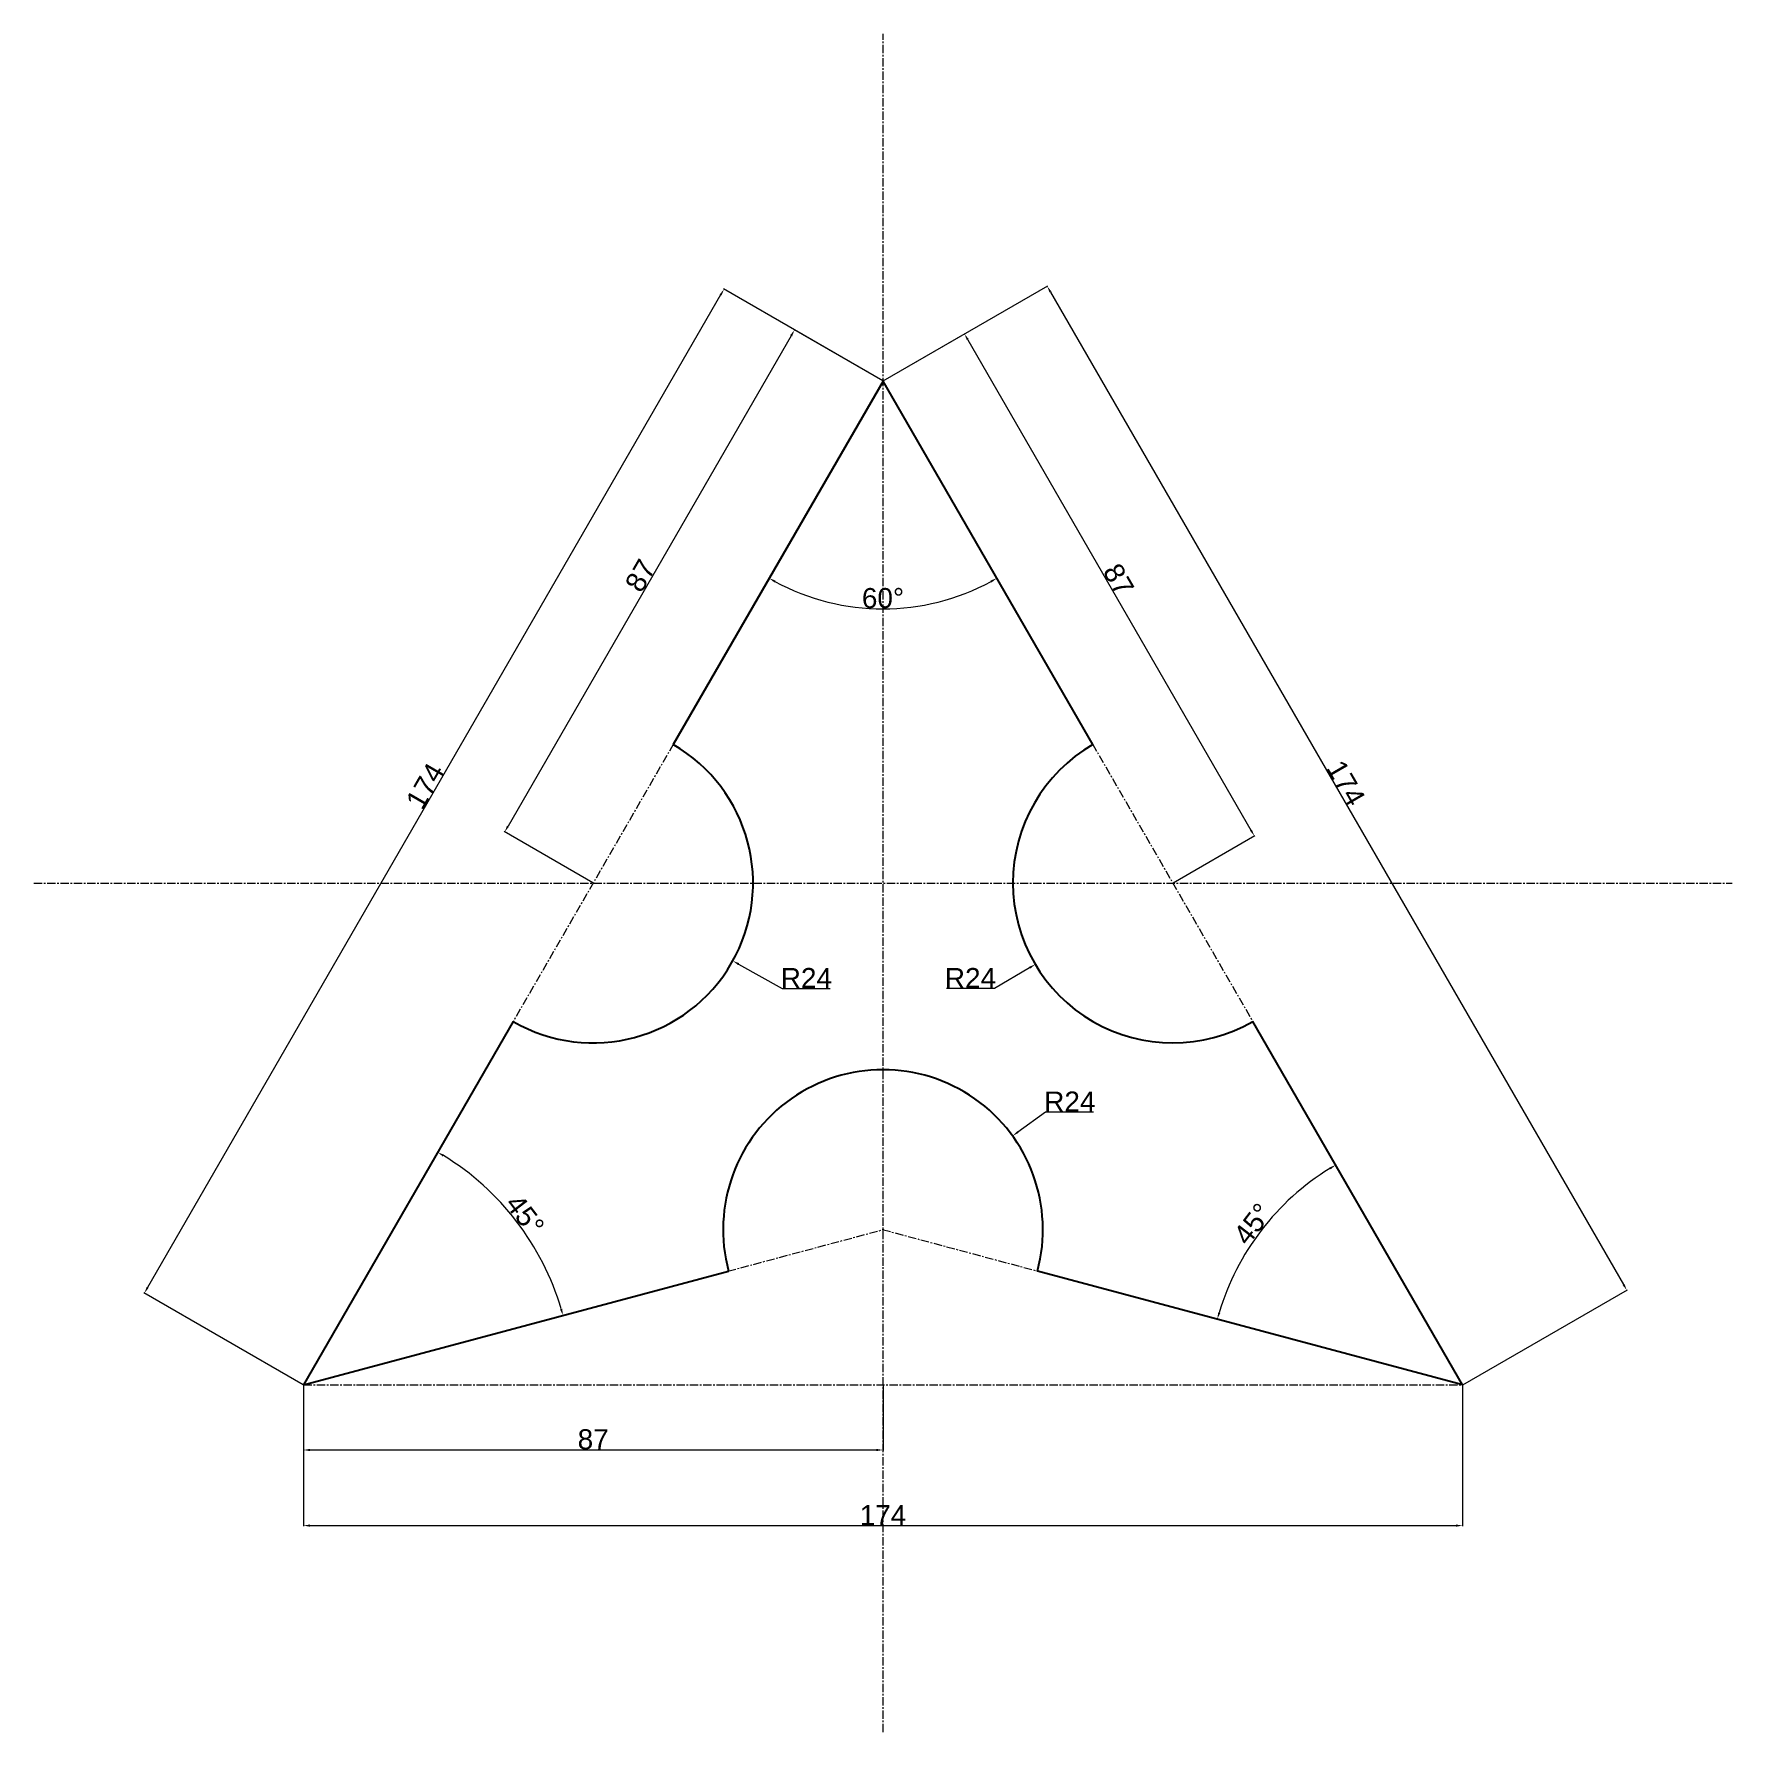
# Model space of a CAD drawing. Header units: millimetres. Extents: x -127 to 127, y -127 to 127.
import ezdxf

# ---------------------------------------------------------------- set-up
doc = ezdxf.new("R2010")
doc.units = ezdxf.units.MM
doc.header["$MEASUREMENT"] = 0
doc.linetypes.add('CENTER', pattern=[2, 1.25, -0.25, 0.25, -0.25])
doc.layers.add('AM_5', color=3, linetype='Continuous', lineweight=15)
doc.layers.add('AM_7', color=4, linetype='CENTER', lineweight=15)
doc.styles.get("Standard").update_dxf_attribs({"font": 'arial.ttf'})
doc.dimstyles.new('AM_ANSI$0', dxfattribs={"dimtxt": 3, "dimasz": 1, "dimexe": 0.1, "dimexo": 0.05, "dimgap": 0.06, "dimtad": 1, "dimtoh": 1, "dimdec": 3, "dimzin": 9, "dimdsep": 46, "dimtxsty": 'Standard', "dimcen": 0, "dimclrd": 256, "dimclre": 256, "dimclrt": 2, "dimadec": 0, "dimazin": 2, "dimtp": 0.1, "dimtm": 0.1, "dimtfac": 0.71, "dimtdec": 3, "dimtofl": 0, "dimtmove": 0, "dimatfit": 3, "dimfxl": 1, "dimtolj": 1, "dimtzin": 7, "dimlwd": -1, "dimlwe": -1, "dimarcsym": 1})
doc.dimstyles.new('AM_ANSI$2', dxfattribs={"dimtxt": 3, "dimasz": 1, "dimexe": 0.1, "dimexo": 0.05, "dimgap": 0.06, "dimtad": 1, "dimtoh": 1, "dimdec": 3, "dimzin": 9, "dimdsep": 46, "dimtxsty": 'Standard', "dimcen": 0, "dimclrd": 256, "dimclre": 256, "dimclrt": 2, "dimadec": 0, "dimazin": 2, "dimtp": 0.1, "dimtm": 0.1, "dimtfac": 0.71, "dimtdec": 3, "dimtofl": 0, "dimtmove": 0, "dimatfit": 3, "dimfxl": 1, "dimtolj": 1, "dimtzin": 7, "dimlwd": -1, "dimlwe": -1, "dimarcsym": 1})
doc.dimstyles.new('AM_ANSI$4', dxfattribs={"dimtxt": 3, "dimasz": 1, "dimexe": 0.1, "dimexo": 0.05, "dimgap": 0.06, "dimtad": 1, "dimtoh": 1, "dimdec": 3, "dimzin": 9, "dimdsep": 46, "dimtxsty": 'Standard', "dimcen": 0, "dimclrd": 256, "dimclre": 256, "dimclrt": 2, "dimadec": 0, "dimazin": 2, "dimtp": 0.1, "dimtm": 0.1, "dimtfac": 0.71, "dimtdec": 3, "dimtofl": 0, "dimtmove": 0, "dimatfit": 0, "dimfxl": 1, "dimtolj": 1, "dimtzin": 7, "dimlwd": -1, "dimlwe": -1, "dimarcsym": 1})

# ---------------------------------------------------------------- blocks, each defined once
blk = doc.blocks.new('*D5')
at = {"layer": 'AM_5', "transparency": 16777216}
for p, q in [((0.04, 75.37), (24.73, 89.62)), ((25.14, 88.7), (111.14, -60.25)), ((87.04, -75.32), (111.73, -61.07))]:
    blk.add_line(p, q, dxfattribs=at)
for points in [[(25.29, 88.79), (25, 88.62), (24.64, 89.57)], [(111.29, -60.17), (111, -60.34), (111.64, -61.12)]]:
    blk.add_solid(points, dxfattribs=at)
at = {"layer": 'Defpoints', "color": 0, "transparency": 16777216}
for p in [(0, 75.34), (111.64, -61.12), (87, -75.34)]:
    blk.add_point(p, dxfattribs=at)
at = {"layer": 'AM_5', "color": 2, "transparency": 16777216, "insert": (69.5, 15.01), "char_height": 3, "attachment_point": 5, "rotation": 300}
blk.add_mtext('\\A1;174', dxfattribs=at)
blk = doc.blocks.new('*D6')
at = {"layer": 'AM_5', "transparency": 16777216}
for p, q in [((-24.37, 88.26), (-110.37, -60.7)), ((-0.04, 75.37), (-23.96, 89.18)), ((-87.04, -75.32), (-110.96, -61.51))]:
    blk.add_line(p, q, dxfattribs=at)
for points in [[(-24.51, 88.34), (-24.23, 88.18), (-23.87, 89.13)], [(-110.51, -60.61), (-110.23, -60.78), (-110.87, -61.56)]]:
    blk.add_solid(points, dxfattribs=at)
at = {"layer": 'Defpoints', "color": 0, "transparency": 16777216}
for p in [(0, 75.34), (-110.87, -61.56), (-87, -75.34)]:
    blk.add_point(p, dxfattribs=at)
at = {"layer": 'AM_5', "color": 2, "transparency": 16777216, "insert": (-68.73, 14.56), "char_height": 3, "attachment_point": 5, "rotation": 60}
blk.add_mtext('\\A1;174', dxfattribs=at)
blk = doc.blocks.new('*D7')
at = {"layer": 'AM_5', "transparency": 16777216}
for p, q in [((-13.78, 82.15), (-56.28, 8.54)), ((-0.04, 75.37), (-13.37, 83.06)), ((-43.54, 0.02), (-56.87, 7.72))]:
    blk.add_line(p, q, dxfattribs=at)
for points in [[(-13.93, 82.23), (-13.64, 82.06), (-13.28, 83.01)], [(-56.43, 8.62), (-56.14, 8.45), (-56.78, 7.67)]]:
    blk.add_solid(points, dxfattribs=at)
at = {"layer": 'Defpoints', "color": 0, "transparency": 16777216}
for p in [(0, 75.34), (-56.78, 7.67), (-43.5, 0)]:
    blk.add_point(p, dxfattribs=at)
at = {"layer": 'AM_5', "color": 2, "transparency": 16777216, "insert": (-36.41, 46.14), "char_height": 3, "attachment_point": 5, "rotation": 60}
blk.add_mtext('\\A1;87', dxfattribs=at)
blk = doc.blocks.new('*D8')
at = {"layer": 'AM_5', "transparency": 16777216}
for p, q in [((0.04, 75.37), (12.32, 82.46)), ((12.73, 81.54), (55.23, 7.93)), ((43.54, 0.03), (55.82, 7.11))]:
    blk.add_line(p, q, dxfattribs=at)
for points in [[(12.88, 81.63), (12.59, 81.46), (12.23, 82.41)], [(55.38, 8.01), (55.09, 7.85), (55.73, 7.06)]]:
    blk.add_solid(points, dxfattribs=at)
at = {"layer": 'Defpoints', "color": 0, "transparency": 16777216}
for p in [(0, 75.34), (55.73, 7.06), (43.5, 0)]:
    blk.add_point(p, dxfattribs=at)
at = {"layer": 'AM_5', "color": 2, "transparency": 16777216, "insert": (35.36, 45.53), "char_height": 3, "attachment_point": 5, "rotation": 300}
blk.add_mtext('\\A1;87', dxfattribs=at)
blk = doc.blocks.new('*D9')
at = {"layer": 'AM_5', "transparency": 16777216}
for p, q in [((-87, -75.39), (-87, -85.2)), ((0, -75.39), (0, -85.2)), ((-86, -85.1), (-1, -85.1))]:
    blk.add_line(p, q, dxfattribs=at)
for points in [[(-86, -84.94), (-86, -85.27), (-87, -85.1)], [(-1, -84.94), (-1, -85.27), (0, -85.1)]]:
    blk.add_solid(points, dxfattribs=at)
at = {"layer": 'Defpoints', "color": 0, "transparency": 16777216}
for p in [(-87, -75.34), (0, -75.34), (0, -85.1)]:
    blk.add_point(p, dxfattribs=at)
at = {"layer": 'AM_5', "color": 2, "transparency": 16777216, "insert": (-43.5, -83.51), "char_height": 3, "attachment_point": 5}
blk.add_mtext('\\A1;87', dxfattribs=at)
blk = doc.blocks.new('*D10')
at = {"layer": 'AM_5', "transparency": 16777216}
for p, q in [((-87, -75.39), (-87, -96.55)), ((87, -75.39), (87, -96.55)), ((-86, -96.45), (86, -96.45))]:
    blk.add_line(p, q, dxfattribs=at)
for points in [[(-86, -96.28), (-86, -96.62), (-87, -96.45)], [(86, -96.28), (86, -96.62), (87, -96.45)]]:
    blk.add_solid(points, dxfattribs=at)
at = {"layer": 'Defpoints', "color": 0, "transparency": 16777216}
for p in [(-87, -75.34), (87, -75.34), (87, -96.45)]:
    blk.add_point(p, dxfattribs=at)
at = {"layer": 'AM_5', "color": 2, "transparency": 16777216, "insert": (0, -94.88), "char_height": 3, "attachment_point": 5}
blk.add_mtext('\\A1;174', dxfattribs=at)
blk = doc.blocks.new('*D11')
at = {"layer": 'AM_5', "transparency": 16777216}
for p, q in [((20.25, -37.37), (24.4, -34.36)), ((24.4, -34.36), (31.62, -34.36))]:
    blk.add_line(p, q, dxfattribs=at)
blk.add_solid([(20.15, -37.24), (20.35, -37.51), (19.44, -37.96)], dxfattribs=at)
at = {"layer": 'Defpoints', "color": 0, "transparency": 16777216}
for p in [(19.44, -37.96), (0, -52.03)]:
    blk.add_point(p, dxfattribs=at)
at = {"layer": 'AM_5', "color": 2, "transparency": 16777216, "insert": (28.04, -32.8), "char_height": 3, "attachment_point": 5}
blk.add_mtext('\\A1;R24', dxfattribs=at)
blk = doc.blocks.new('*D12')
at = {"layer": 'AM_5', "transparency": 16777216}
for p, q in [((21.98, -12.73), (16.76, -15.82)), ((16.76, -15.82), (9.55, -15.82))]:
    blk.add_line(p, q, dxfattribs=at)
blk.add_solid([(21.9, -12.59), (22.07, -12.88), (22.85, -12.22)], dxfattribs=at)
at = {"layer": 'Defpoints', "color": 0, "transparency": 16777216}
for p in [(43.5, 0), (22.85, -12.22)]:
    blk.add_point(p, dxfattribs=at)
at = {"layer": 'AM_5', "color": 2, "transparency": 16777216, "insert": (13.13, -14.26), "char_height": 3, "attachment_point": 5}
blk.add_mtext('\\A1;R24', dxfattribs=at)
blk = doc.blocks.new('*D13')
at = {"layer": 'AM_5', "transparency": 16777216}
for p, q in [((-21.67, -12.18), (-15.14, -15.82)), ((-15.14, -15.82), (-7.92, -15.82))]:
    blk.add_line(p, q, dxfattribs=at)
blk.add_solid([(-21.59, -12.03), (-21.75, -12.32), (-22.54, -11.69)], dxfattribs=at)
at = {"layer": 'Defpoints', "color": 0, "transparency": 16777216}
for p in [(-43.5, 0), (-22.54, -11.69)]:
    blk.add_point(p, dxfattribs=at)
at = {"layer": 'AM_5', "color": 2, "transparency": 16777216, "insert": (-11.5, -14.26), "char_height": 3, "attachment_point": 5}
blk.add_mtext('\\A1;R24', dxfattribs=at)
blk = doc.blocks.new('*D14')
at = {"layer": 'AM_5', "transparency": 16777216}
blk.add_arc((0, 75.34), 34.19, 241.676, 298.324, dxfattribs=at)
for points in [[(-16.3, 45.11), (-16.14, 45.4), (-17.09, 45.74)], [(16.14, 45.4), (16.3, 45.11), (17.09, 45.74)]]:
    blk.add_solid(points, dxfattribs=at)
at = {"layer": 'Defpoints', "color": 0, "transparency": 16777216}
for p in [(0, 75.34), (0, 75.34), (-5.94, 41.68), (-31.5, 20.78), (31.5, 20.78)]:
    blk.add_point(p, dxfattribs=at)
at = {"layer": 'AM_5', "color": 2, "transparency": 16777216, "insert": (0, 42.75), "char_height": 3, "attachment_point": 5}
blk.add_mtext('\\A1;60° ', dxfattribs=at)
blk = doc.blocks.new('*D15')
at = {"layer": 'AM_5', "transparency": 16777216}
blk.add_arc((-87, -75.34), 40.34, 16.4205, 58.5795, dxfattribs=at)
for points in [[(-66.06, -41.07), (-65.89, -40.78), (-66.83, -40.41)], [(-48.15, -63.9), (-48.47, -63.99), (-48.04, -64.9)]]:
    blk.add_solid(points, dxfattribs=at)
at = {"layer": 'Defpoints', "color": 0, "transparency": 16777216}
for p in [(-55.5, -20.78), (-52.07, -55.18), (-23.18, -58.24), (-87, -75.34), (-87, -75.34)]:
    blk.add_point(p, dxfattribs=at)
at = {"layer": 'AM_5', "color": 2, "transparency": 16777216, "insert": (-53.74, -49.82), "char_height": 3, "attachment_point": 5, "rotation": 307.5}
blk.add_mtext('\\A1;45°', dxfattribs=at)
blk = doc.blocks.new('*D16')
at = {"layer": 'AM_5', "transparency": 16777216}
blk.add_arc((87, -75.34), 38.11, 121.5033, 163.4967, dxfattribs=at)
for points in [[(67, -42.7), (67.17, -42.99), (67.94, -42.34)], [(50.62, -64.56), (50.3, -64.47), (50.18, -65.48)]]:
    blk.add_solid(points, dxfattribs=at)
at = {"layer": 'Defpoints', "color": 0, "transparency": 16777216}
for p in [(55.5, -20.78), (60.05, -48.39), (23.18, -58.24), (87, -75.34), (87, -75.34)]:
    blk.add_point(p, dxfattribs=at)
at = {"layer": 'AM_5', "color": 2, "transparency": 16777216, "insert": (55.5, -51.18), "char_height": 3, "attachment_point": 5, "rotation": 52.5}
blk.add_mtext('\\A1;45°', dxfattribs=at)

msp = doc.modelspace()

# ---------------------------------------------------------------- linework, layer by layer
for p, q in [((-55.5, -20.7846), (-87, -75.3442)), ((87, -75.3442), (55.5, -20.7846)), ((-87, -75.3442), (-23.1822, -58.2443)), ((87, -75.3442), (23.1822, -58.2443))]:
    msp.add_line(p, q)
msp.add_lwpolyline([(31.5, 20.7846), (0, 75.3442), (-31.5, 20.7846)])
for centre, start, end in [((-43.5, 0), 240, 60), ((43.5, 0), 120, 300), ((0, -52.0326), 345, 195)]:
    msp.add_arc(centre, 24, start, end)
at = {"layer": 'AM_7'}
for p, q in [((0, -127.4364), (0, 127.4364)), ((-31.445, 20.8799), (-55.555, -20.8799)), ((31.445, 20.8799), (55.555, -20.8799)), ((-127.4364, 0), (127.4364, 0)), ((-23.2885, -58.2728), (0.1063, -52.0042)), ((-0.1063, -52.0042), (23.2885, -58.2728)), ((-87, -75.3442), (87, -75.3442))]:
    msp.add_line(p, q, dxfattribs=at)

# ---------------------------------------------------------------- dimensions: what is measured, and where the dimension line sits
at = {"layer": 'AM_5'}
dim = msp.add_aligned_dim(p1=(0, 75.3442), p2=(87, -75.3442), distance=28.4528, dimstyle='AM_ANSI$0', override={"dimpost": ''}, dxfattribs=at)
dim.commit()
dim.dimension.update_dxf_attribs({"geometry": '*D5', "text_midpoint": (69.4972, 15.0095)})
for p2, distance, picture, middle in [((-87, -75.3442), -27.5629, '*D6', (-68.7265, 14.5645)), ((-43.5, 0), -15.3388, '*D7', (-36.4122, 46.1374)), ((43.5, 0), 14.1272, '*D8', (35.363, 45.5316))]:
    dim = msp.add_aligned_dim(p1=(0, 75.3442), p2=p2, distance=distance, dimstyle='AM_ANSI$0', dxfattribs=at)
    dim.commit()
    dim.dimension.update_dxf_attribs({"geometry": picture, "text_midpoint": middle})
dim = msp.add_angular_dim_2l(base=(-5.9364, 41.6771), line1=((0, 75.3442), (-31.5, 20.7846)), line2=((31.5, 20.7846), (0, 75.3442)), text='<> ', dimstyle='AM_ANSI$2', override={"dimpost": ''}, dxfattribs=at)
dim.commit()
dim.dimension.update_dxf_attribs({"geometry": '*D14', "text_midpoint": (0, 42.7494)})
for center, mpoint, picture, middle in [((43.5, 0), (22.8456, -12.2227), '*D12', (13.1258, -15.8216)), ((-43.5, 0), (-22.5406, -11.692), '*D13', (-11.4996, -15.8216)), ((0, -52.0326), (19.4387, -37.9566), '*D11', (28.0398, -34.3628))]:
    dim = msp.add_radius_dim(center=center, mpoint=mpoint, dimstyle='AM_ANSI$4', dxfattribs=at)
    dim.commit()
    dim.dimension.update_dxf_attribs({"geometry": picture, "text_midpoint": middle, "dimtype": 164})
for base, line1, line2, picture, middle in [((-52.068, -55.1762), ((-87, -75.3442), (-23.1822, -58.2443)), ((-55.5, -20.7846), (-87, -75.3442)), '*D15', (-53.7414, -49.824)), ((60.0494, -48.3936), ((87, -75.3442), (23.1822, -58.2443)), ((87, -75.3442), (55.5, -20.7846)), '*D16', (55.5043, -51.1767))]:
    dim = msp.add_angular_dim_2l(base=base, line1=line1, line2=line2, dimstyle='AM_ANSI$2', dxfattribs=at)
    dim.commit()
    dim.dimension.update_dxf_attribs({"geometry": picture, "text_midpoint": middle})
for base, p2, picture, middle in [((0, -85.104), (0, -75.3442), '*D9', (-43.5, -83.5123)), ((87, -96.4506), (87, -75.3442), '*D10', (0, -94.8844))]:
    dim = msp.add_linear_dim(base=base, p1=(-87, -75.3442), p2=p2, angle=0, dimstyle='AM_ANSI$0', dxfattribs=at)
    dim.commit()
    dim.dimension.update_dxf_attribs({"geometry": picture, "text_midpoint": middle})

doc.saveas('drawing.dxf')
